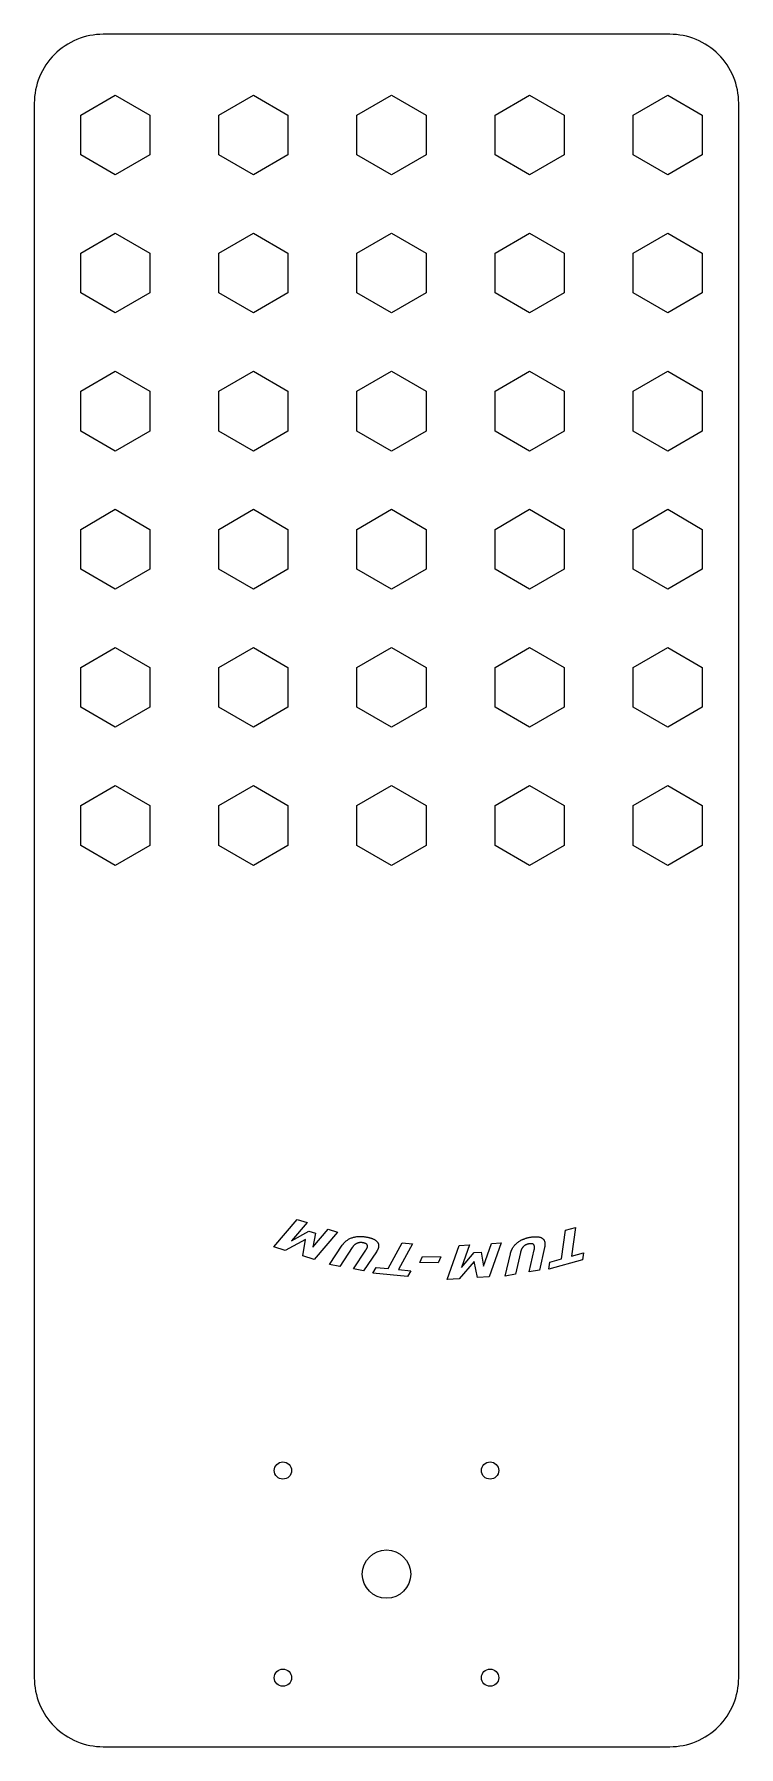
# Model space of a CAD drawing. Header units: inches. Extents: x -2.6 to 2.5, y -6.2 to 6.2.
import ezdxf

# ---------------------------------------------------------------- set-up
doc = ezdxf.new("R2010")
doc.units = ezdxf.units.IN
doc.header["$MEASUREMENT"] = 0

msp = doc.modelspace()

# ---------------------------------------------------------------- linework, layer by layer
msp.add_lwpolyline([(2.55, 5.7, 0.414214), (2.05, 6.2), (-2.05, 6.2, 0.414214), (-2.55, 5.7), (-2.55, -5.7, 0.414214), (-2.05, -6.2), (2.05, -6.2, 0.414214), (2.55, -5.7)], format="xyb", close=True)
for points in [[(-2.214, 5.615), (-1.964, 5.76), (-1.714, 5.615), (-1.714, 5.327), (-1.964, 5.182), (-2.214, 5.327)], [(-1.214, 5.615), (-0.964, 5.76), (-0.714, 5.615), (-0.714, 5.327), (-0.964, 5.182), (-1.214, 5.327)], [(0.286, 5.615), (0.286, 5.327), (0.036, 5.182), (-0.214, 5.327), (-0.214, 5.615), (0.036, 5.76)], [(1.286, 5.327), (1.036, 5.182), (0.786, 5.327), (0.786, 5.615), (1.036, 5.76), (1.286, 5.615)], [(2.036, 5.182), (1.786, 5.327), (1.786, 5.615), (2.036, 5.76), (2.286, 5.615), (2.286, 5.327)], [(-1.964, 4.76), (-1.714, 4.615), (-1.714, 4.327), (-1.964, 4.182), (-2.214, 4.327), (-2.214, 4.615)], [(-1.214, 4.615), (-0.964, 4.76), (-0.714, 4.615), (-0.714, 4.327), (-0.964, 4.182), (-1.214, 4.327)], [(-0.214, 4.615), (0.036, 4.76), (0.286, 4.615), (0.286, 4.327), (0.036, 4.182), (-0.214, 4.327)], [(1.036, 4.182), (0.786, 4.327), (0.786, 4.615), (1.036, 4.76), (1.286, 4.615), (1.286, 4.327)], [(1.786, 4.327), (1.786, 4.615), (2.036, 4.76), (2.286, 4.615), (2.286, 4.327), (2.036, 4.182)], [(-2.214, 3.615), (-1.964, 3.76), (-1.714, 3.615), (-1.714, 3.327), (-1.964, 3.182), (-2.214, 3.327)], [(-0.964, 3.76), (-0.714, 3.615), (-0.714, 3.327), (-0.964, 3.182), (-1.214, 3.327), (-1.214, 3.615)], [(-0.214, 3.615), (0.036, 3.76), (0.286, 3.615), (0.286, 3.327), (0.036, 3.182), (-0.214, 3.327)], [(1.286, 3.327), (1.036, 3.182), (0.786, 3.327), (0.786, 3.615), (1.036, 3.76), (1.286, 3.615)], [(2.036, 3.76), (2.286, 3.615), (2.286, 3.327), (2.036, 3.182), (1.786, 3.327), (1.786, 3.615)], [(-1.714, 2.615), (-1.714, 2.327), (-1.964, 2.182), (-2.214, 2.327), (-2.214, 2.615), (-1.964, 2.76)], [(-1.214, 2.615), (-0.964, 2.76), (-0.714, 2.615), (-0.714, 2.327), (-0.964, 2.182), (-1.214, 2.327)], [(0.286, 2.327), (0.036, 2.182), (-0.214, 2.327), (-0.214, 2.615), (0.036, 2.76), (0.286, 2.615)], [(1.036, 2.182), (0.786, 2.327), (0.786, 2.615), (1.036, 2.76), (1.286, 2.615), (1.286, 2.327)], [(1.786, 2.327), (1.786, 2.615), (2.036, 2.76), (2.286, 2.615), (2.286, 2.327), (2.036, 2.182)], [(-2.214, 1.615), (-1.964, 1.76), (-1.714, 1.615), (-1.714, 1.327), (-1.964, 1.182), (-2.214, 1.327)], [(-0.964, 1.76), (-0.714, 1.615), (-0.714, 1.327), (-0.964, 1.182), (-1.214, 1.327), (-1.214, 1.615)], [(0.036, 1.76), (0.286, 1.615), (0.286, 1.327), (0.036, 1.182), (-0.214, 1.327), (-0.214, 1.615)], [(0.786, 1.615), (1.036, 1.76), (1.286, 1.615), (1.286, 1.327), (1.036, 1.182), (0.786, 1.327)], [(2.286, 1.327), (2.036, 1.182), (1.786, 1.327), (1.786, 1.615), (2.036, 1.76), (2.286, 1.615)], [(-1.964, 0.182), (-2.214, 0.327), (-2.214, 0.615), (-1.964, 0.76), (-1.714, 0.615), (-1.714, 0.327)], [(-1.214, 0.327), (-1.214, 0.615), (-0.964, 0.76), (-0.714, 0.615), (-0.714, 0.327), (-0.964, 0.182)], [(-0.214, 0.327), (-0.214, 0.615), (0.036, 0.76), (0.286, 0.615), (0.286, 0.327), (0.036, 0.182)], [(1.286, 0.327), (1.036, 0.182), (0.786, 0.327), (0.786, 0.615), (1.036, 0.76), (1.286, 0.615)], [(2.036, 0.182), (1.786, 0.327), (1.786, 0.615), (2.036, 0.76), (2.286, 0.615), (2.286, 0.327)], [(-0.815, -2.58), (-0.647, -2.382), (-0.575, -2.404), (-0.687, -2.536), (-0.563, -2.467), (-0.514, -2.482), (-0.534, -2.583), (-0.422, -2.452), (-0.354, -2.473), (-0.523, -2.672), (-0.606, -2.646), (-0.586, -2.528), (-0.733, -2.606)], [(1.296, -2.459), (1.368, -2.439), (1.34, -2.648), (1.426, -2.624), (1.419, -2.674), (1.176, -2.741), (1.182, -2.692), (1.268, -2.668)], [(0.113, -2.552), (0.188, -2.559), (0.087, -2.744), (0.176, -2.753), (0.152, -2.796), (-0.1, -2.772), (-0.076, -2.729), (0.012, -2.737)], [(0.438, -2.817), (0.525, -2.571), (0.6, -2.566), (0.542, -2.729), (0.634, -2.621), (0.685, -2.618), (0.703, -2.719), (0.76, -2.556), (0.831, -2.552), (0.744, -2.798), (0.658, -2.803), (0.634, -2.686), (0.525, -2.812)], [(0.241, -2.693), (0.261, -2.649), (0.394, -2.652), (0.374, -2.697)]]:
    msp.add_lwpolyline(points, close=True)
for points in [[(-0.248, -2.586), (-0.339, -2.722), (-0.413, -2.707), (-0.32, -2.569)], [(1.144, -2.586), (1.107, -2.748), (1.033, -2.761), (1.069, -2.603)], [(-0.073, -2.616), (-0.166, -2.754), (-0.24, -2.74), (-0.15, -2.605)], [(0.97, -2.62), (0.934, -2.779), (0.86, -2.792), (0.897, -2.63)]]:
    msp.add_lwpolyline(points)
for centre, radius in [((-0.75, -4.2), 0.0625), ((0.75, -4.2), 0.0625), ((0, -4.95), 0.175), ((-0.75, -5.7), 0.0625), ((0.75, -5.7), 0.0625)]:
    msp.add_circle(centre, radius)
for points in [[(-0.32, -2.569), (-0.294, -2.529), (-0.202, -2.498), (-0.141, -2.51)], [(-0.169, -2.551), (-0.194, -2.546), (-0.233, -2.563), (-0.248, -2.586)], [(-0.15, -2.605), (-0.134, -2.582), (-0.143, -2.556), (-0.169, -2.551)], [(-0.141, -2.51), (-0.082, -2.521), (-0.046, -2.575), (-0.073, -2.616)], [(0.897, -2.63), (0.908, -2.583), (0.982, -2.521), (1.043, -2.51)], [(1.032, -2.559), (1.006, -2.563), (0.977, -2.593), (0.97, -2.62)], [(1.069, -2.603), (1.075, -2.576), (1.058, -2.554), (1.032, -2.559)], [(1.043, -2.51), (1.103, -2.5), (1.155, -2.538), (1.144, -2.586)]]:
    msp.add_open_spline(points, degree=2)

doc.saveas('drawing.dxf')
